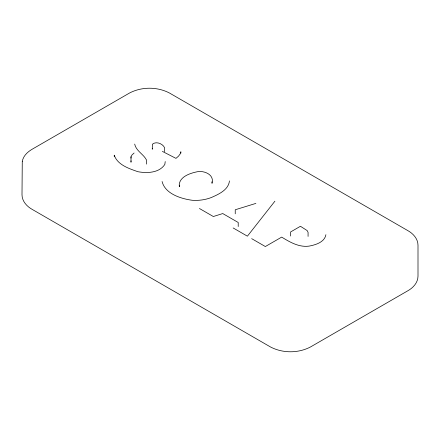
<?xml version="1.0" encoding="UTF-8"?>
<svg xmlns="http://www.w3.org/2000/svg" width="440" height="440" viewBox="0 0 440 440"><rect width="100%" height="100%" fill="white"/><g stroke="black" fill="none" stroke-linecap="round" stroke-linejoin="round"><path stroke-width="0.66" d="M131.005 158.12L131.01 156.772L131.962 154.979L134.101 153.005M131.01 160.842L131.005 162.19L131.01 156.772M165.226 161.568L164.83 164.434C159.225 172.997 147.054 173.404 137.935 171.715C129.151 168.652 117.42 164.874 114.241 155.177L114.241 156.53M152.405 148.286L152.257 149.232L152.405 144.215C156.079 141.031 162.635 143.578 164.56 147.653L164.56 151.723M325.908 234.702C324.649 242.226 315.486 244.948 308.957 246.131C298.964 247.451 289.856 242.132 281.688 237.105L265.342 246.543L251.664 238.645M229.471 180.912C228.415 190.047 218.636 194.266 211.2 197.582C205.172 199.865 198.655 200.75 192.231 200.277C181.011 198.764 165.099 193.847 162.09 181.517M179.724 185.614L179.316 186.687C178.063 176.737 190.817 172.865 198.566 171.518C205.359 171.017 214.412 174.977 212.025 183.31L211.915 181.797M274.901 201.19L247.401 236.181L233.145 227.953M255.888 203.401L235.24 209.764L235.24 213.835M162.382 151.393L175.967 158.367L178.514 156.151L180.153 153.945L180.873 151.745L180.873 153.098M199.436 208.494L213.334 216.519L222.756 213.56L238.211 222.481L238.211 226.551M134.673 144.073C136.087 150.992 143.523 154.094 146.514 160.034L146.514 164.104M308.072 236.418L308.072 232.348L307.164 230.577L300.438 226.276L290.615 231.952L290.615 236.022M22.259 161.59L22 194.722C22.011 201.273 26.95 206.558 32.412 209.517L270.419 346.929C282.678 353.392 298.304 353.392 310.563 346.929L407.589 290.911C413.05 287.952 417.989 282.667 418 276.117L418 245.278C417.989 238.728 413.05 233.442 407.589 230.483L169.582 93.071C157.322 86.609 141.697 86.609 129.437 93.071L32.412 149.089C27.687 151.773 23.117 155.975 22.259 161.59"/></g></svg>
